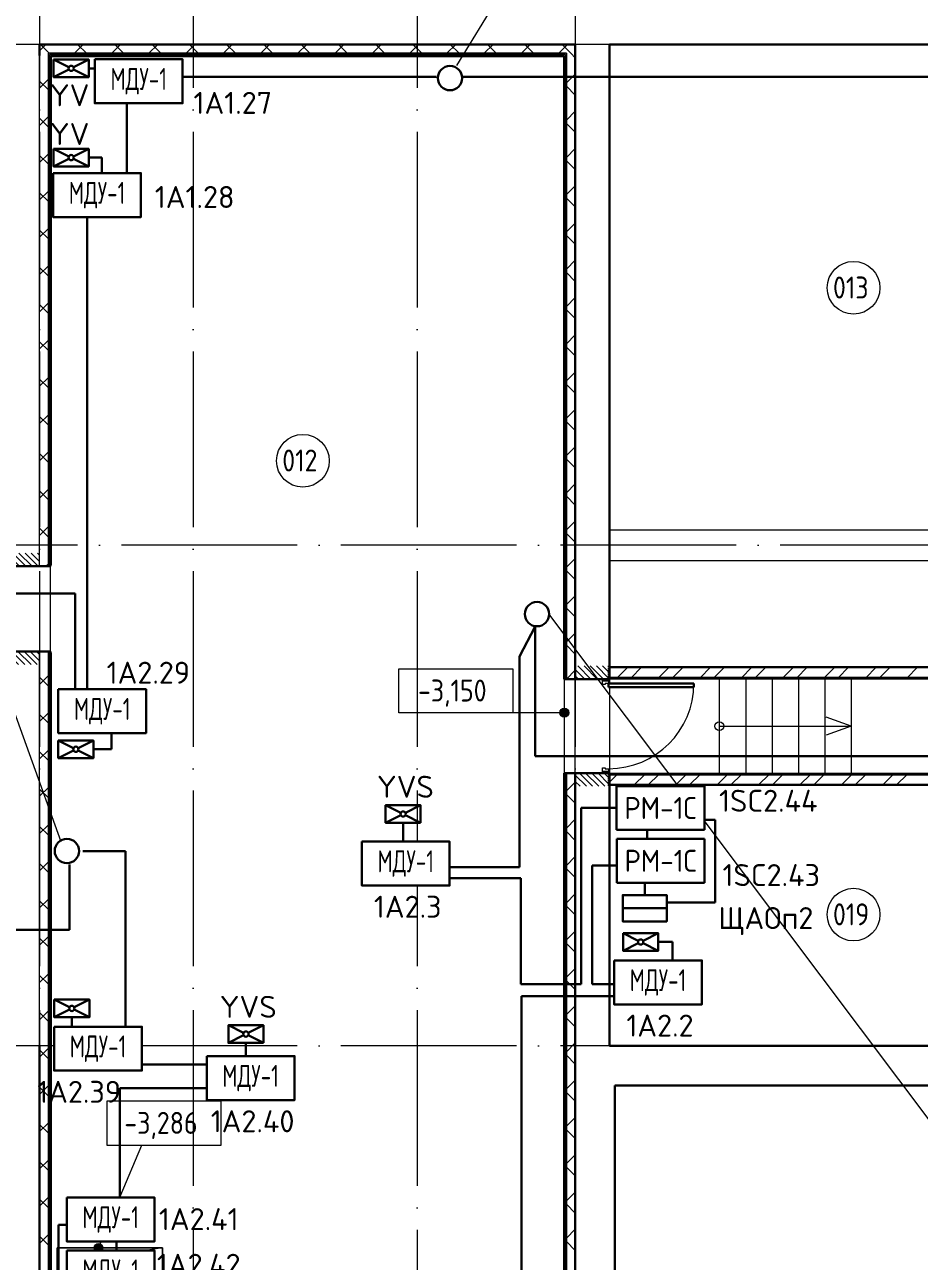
# Model space of a CAD drawing. Header units: millimetres. Extents: x -1073752 to 1436911, y -1379358 to 94781.
# Drawn here: x -1029253 to -1019067, y -780263 to -766186 of the extents above; entities that cross this region are included whole.
import ezdxf
from ezdxf.enums import TextEntityAlignment as Align

# ---------------------------------------------------------------- set-up
doc = ezdxf.new("R2010")
doc.units = ezdxf.units.MM
doc.set_wipeout_variables(frame=1)
for name, pattern in [('ADSK_Линия сетки', [25, 20, -2.5, 0, -2.5]), ('ADSK_Сверху', [450, 300, -150]), ('ADSK_Штриховая_ш2 п1_5', [4.5, 3, -1.5])]:
    doc.linetypes.add(name, pattern=pattern)
for name, color, linetype, lineweight in [('RC-Дымоудаление', 1, 'Continuous', 30), ('RC-Линии_связи-Адресные', 5, 'Continuous', 50), ('RC-Прочее_оборудование', 1, 'Continuous', 30), ('Аннотация', 7, 'Continuous', 18), ('АПС', 5, 'Continuous', 30), ('Двери', 252, 'Continuous', 9), ('Лестницы', 7, 'Continuous', 9), ('лс', 5, 'Continuous', 30), ('Марки помещений', 7, 'Continuous', 20), ('Ограждение', 252, 'Continuous', 9), ('Оси', 252, 'Continuous', 9), ('Отметки', 7, 'Continuous', 9), ('Перекрытие', 252, 'Continuous', 18), ('Стены наружные', 7, 'Continuous', 18), ('Стены штриховка', 7, 'Continuous', 9), ('Узлы', 7, 'Continuous', 18)]:
    doc.layers.add(name, color=color, linetype=linetype, lineweight=lineweight)
doc.layers.add('RC-Позиционные_обозначения', color=7, linetype='Continuous')
doc.layers.add('RC-Таблицы', color=7, linetype='Continuous')
doc.layers.add('Линии', color=7, linetype='Continuous', lineweight=9, true_color=0x00a600)
doc.styles.add('GOST Common_2', font='', dxfattribs={"width": 0.9, "height": 250})
doc.styles.add('ICOCPEUR', font='isocpeur.ttf', dxfattribs={"height": 250})
doc.styles.add('ISOCPEUR', font='isocpeur.ttf', dxfattribs={"height": 250})
doc.styles.add('RubezhCAD', font='isocpeur.ttf')
doc.styles.get("Standard").update_dxf_attribs({"font": 'arial.ttf'})
doc.styles.get('GOST Common_2').set_extended_font_data('GOST type B')
pattern_1 = [(0, (-223692.16, 27587), (0, 600), []), (90, (-223692.16, 27587), (-600, 4e-14), [])]
pattern_2 = [(0, (-204731, -798.36), (0, 600), []), (90, (-204731, -798.36), (-600, 4e-14), [])]

# ---------------------------------------------------------------- blocks, each defined once
blk = doc.blocks.new('подвал')
at = {"layer": 'Двери', "lineweight": 18, "true_color": 0x636466}
h = blk.add_hatch(dxfattribs=at)
h.set_pattern_fill('FP_1', color=251, angle=90, style=0, pattern_type=2)
h.set_pattern_definition([(135, (-207511.95, 19536.906), (-35.3553, -35.3553), [])])
h.paths.add_polyline_path([(-207317, 18902), (-207317, 19052), (-207707, 19052), (-207707, 18902)])
h.paths.add_polyline_path([(-207707, 20022), (-207317, 20022), (-207317, 20172), (-207707, 20172)])
h = blk.add_hatch(dxfattribs=at)
h.set_pattern_fill('FP_1', color=251, angle=-90, style=0, pattern_type=2)
h.set_pattern_definition([(315, (-201026.95, 18201.907), (35.3553, 35.3553), [])])
h.paths.add_polyline_path([(-201217, 17517), (-200837, 17517), (-200837, 17667), (-201217, 17667)])
h.paths.add_polyline_path([(-201217, 18737), (-200837, 18737), (-200837, 18887), (-201217, 18887)])
at = {"layer": 'Ограждение', "true_color": 0x636466}
h = blk.add_hatch(dxfattribs=at)
h.set_pattern_fill('FP_27', color=251, style=0, pattern_type=2)
h.set_pattern_definition(pattern_1)
h.paths.add_polyline_path([(-207182, 25827), (-201352, 25827), (-201342, 25837), (-207192, 25837)])
h = blk.add_hatch(dxfattribs=at)
h.set_pattern_fill('FP_27', color=251, style=0, pattern_type=2)
h.set_pattern_definition(pattern_1)
h.paths.add_polyline_path([(-207182, 20037), (-207182, 25827), (-207192, 25837), (-207192, 20037)])
h = blk.add_hatch(dxfattribs=at)
h.set_pattern_fill('FP_27', color=251, style=0, pattern_type=2)
h.set_pattern_definition(pattern_1)
h.paths.add_polyline_path([(-201342, 18752), (-201342, 25837), (-201352, 25827), (-201352, 18752)])
h = blk.add_hatch(dxfattribs=at)
h.set_pattern_fill('FP_29', color=251, style=0, pattern_type=2)
h.set_pattern_definition(pattern_2)
h.paths.add_polyline_path([(-207192, 10987), (-207182, 10997), (-207182, 19037), (-207192, 19037), (-207192, 14079)])
h = blk.add_hatch(dxfattribs=at)
h.set_pattern_fill('FP_22', color=251, style=0, pattern_type=2)
h.set_pattern_definition(pattern_2)
h.paths.add_polyline_path([(-201342, 10987), (-201342, 17652), (-201352, 17652), (-201352, 10997)])
at = {"layer": 'Отметки', "true_color": 0x636466}
h = blk.add_hatch(color=251, dxfattribs=at)
edge = h.paths.add_edge_path()
edge.add_arc((-201342, 18355), 50, 0, 360)
h = blk.add_hatch(color=251, dxfattribs=at)
edge = h.paths.add_edge_path()
edge.add_arc((-206645, 12262), 50, 0, 360)
at = {"color": 251, "lineweight": 18, "true_color": 0x636466}
for p, q in [((-207117, 11062), (-207117, 12262)), ((-207117, 12262), (-205917, 12262)), ((-205917, 12262), (-206924, 12102)), ((-205917, 12262), (-205917, 11062))]:
    blk.add_line(p, q, dxfattribs=at)
at = {"layer": 'Аннотация', "color": 251, "lineweight": 20, "true_color": 0x636466}
for p, q in [((-203228, 18355), (-203228, 18855)), ((-203228, 18855), (-201928, 18855)), ((-201928, 18855), (-201928, 18355)), ((-201928, 18355), (-203228, 18355)), ((-198077, 18202), (-198359, 18305)), ((-198077, 18202), (-198359, 18099))]:
    blk.add_line(p, q, dxfattribs=at)
at = {"layer": 'Аннотация', "color": 251, "lineweight": 20, "true_color": 0x636466, "extrusion": (0, 0, -1)}
for p, q in [((-205251, 13933), (-206551, 13933)), ((-206551, 13933), (-206551, 13433)), ((-205251, 13433), (-205251, 13933)), ((-206551, 13433), (-205251, 13433))]:
    blk.add_line(p, q, dxfattribs=at)
at = {"layer": 'Аннотация', "color": 251, "lineweight": 20, "true_color": 0x636466}
blk.add_circle((-199577, 18202), 50, dxfattribs=at)
at = {"layer": 'Двери', "color": 251, "linetype": 'ADSK_Штриховая_ш2 п1_5', "true_color": 0x636466}
for p, q in [((-207317, 20022), (-207317, 20172)), ((-207707, 20022), (-207317, 20022)), ((-207317, 19052), (-207707, 19052)), ((-207317, 18902), (-207317, 19052)), ((-201217, 18887), (-201217, 18737)), ((-200837, 18737), (-200837, 18887)), ((-201217, 18737), (-200837, 18737)), ((-200837, 17667), (-201217, 17667)), ((-201217, 17667), (-201217, 17517)), ((-200837, 17517), (-200837, 17667))]:
    blk.add_line(p, q, dxfattribs=at)
at = {"layer": 'Двери', "color": 251, "true_color": 0x636466}
for p, q in [((-200907, 18737), (-200837, 18737)), ((-200907, 18717), (-200907, 18737)), ((-200837, 18737), (-200837, 18717)), ((-200907, 18677), (-200907, 18717)), ((-200907, 18717), (-200837, 18717)), ((-200837, 18717), (-200907, 18717)), ((-200877, 18677), (-200907, 18677)), ((-200877, 18687), (-200877, 18677)), ((-200837, 18687), (-200877, 18687)), ((-200837, 18717), (-200837, 18687)), ((-200907, 17727), (-200877, 17727)), ((-200907, 17687), (-200907, 17727)), ((-200837, 17687), (-200907, 17687)), ((-200907, 17667), (-200907, 17687)), ((-200907, 17687), (-200837, 17687)), ((-200837, 17667), (-200907, 17667)), ((-200877, 17727), (-200877, 17717)), ((-200877, 17717), (-200837, 17717)), ((-200837, 17717), (-200837, 17687)), ((-200837, 17687), (-200837, 17667))]:
    blk.add_line(p, q, dxfattribs=at)
at = {"layer": 'Двери', "color": 251, "lineweight": 30, "true_color": 0x636466}
for p, q in [((-200837, 18687), (-199867, 18687)), ((-200837, 18647), (-200837, 18687)), ((-199867, 18647), (-200837, 18647)), ((-199867, 18687), (-199867, 18647))]:
    blk.add_line(p, q, dxfattribs=at)
at = {"layer": 'Двери', "color": 251, "true_color": 0x636466}
blk.add_arc((-200837, 18687), 970, 270, 0, dxfattribs=at)
at = {"layer": 'Лестницы', "color": 251, "true_color": 0x636466}
for p, q in [((-199577, 18737), (-199577, 17667)), ((-199577, 18737), (-199577, 17667)), ((-199277, 18737), (-199277, 17667)), ((-199277, 18737), (-199277, 17667)), ((-198977, 18737), (-198977, 17667)), ((-198977, 18737), (-198977, 17667)), ((-198677, 18737), (-198677, 17667)), ((-198677, 18737), (-198677, 17667)), ((-198377, 18737), (-198377, 17667)), ((-198377, 18737), (-198377, 17667)), ((-198077, 18737), (-198077, 17667))]:
    blk.add_line(p, q, dxfattribs=at)
at = {"layer": 'Линии', "color": 251, "linetype": 'ADSK_Сверху', "ltscale": 100, "true_color": 0x636466}
for p, q in [((-200827, 20437), (-180362, 20437)), ((-200827, 20087), (-180362, 20087))]:
    blk.add_line(p, q, dxfattribs=at)
at = {"layer": 'Марки помещений', "color": 251, "true_color": 0x636466}
for centre in [(-198048, 23192), (-204319, 21223), (-198048, 16056)]:
    blk.add_circle(centre, 300, dxfattribs=at)
at = {"layer": 'Ограждение', "color": 251, "true_color": 0x636466}
for p, q in [((-207182, 25827), (-207192, 25837)), ((-207192, 25837), (-207182, 25827)), ((-207182, 25827), (-201352, 25827)), ((-207182, 20037), (-207182, 25827)), ((-201342, 25837), (-201352, 25827)), ((-201352, 25827), (-201342, 25837)), ((-201352, 25827), (-201352, 18752)), ((-207182, 20037), (-207192, 20037)), ((-207192, 19037), (-207182, 19037)), ((-207182, 10997), (-207182, 19037)), ((-201342, 18752), (-201352, 18752)), ((-201352, 17652), (-201342, 17652)), ((-201352, 17652), (-201352, 10997))]:
    blk.add_line(p, q, dxfattribs=at)
at = {"layer": 'Оси', "color": 251, "linetype": 'ADSK_Линия сетки', "ltscale": 100, "true_color": 0x636466}
for p, q in [((-207317, 29968), (-207317, -28468)), ((-205567, 29968), (-205567, -28468)), ((-203017, 29968), (-203017, -28468)), ((-201217, 29968), (-201217, -28468)), ((-174384, 25962), (-244528, 25962)), ((-174384, 20262), (-244528, 20262)), ((-174384, 14562), (-244528, 14562))]:
    blk.add_line(p, q, dxfattribs=at)
at = {"layer": 'Отметки', "color": 251, "lineweight": 20, "true_color": 0x636466}
for p, q in [((-202050, 18355), (-202578, 18355)), ((-201342, 18355), (-202050, 18355)), ((-206645, 12262), (-206152, 13433)), ((-206152, 13433), (-205901, 13433))]:
    blk.add_line(p, q, dxfattribs=at)
at = {"layer": 'Отметки', "color": 251, "true_color": 0x636466}
for centre in [(-201342, 18355), (-206645, 12262)]:
    blk.add_circle(centre, 50, dxfattribs=at)
at = {"layer": 'Перекрытие', "color": 251, "true_color": 0x636466}
for p, q in [((-207192, 19052), (-207192, 20022)), ((-201342, 18737), (-201342, 17667)), ((-198077, 18737), (-198077, 17667)), ((-207117, 11062), (-207117, 12262)), ((-205917, 12262), (-207117, 12262)), ((-205917, 11062), (-205917, 12262))]:
    blk.add_line(p, q, dxfattribs=at)
at = {"layer": 'Стены наружные', "color": 251, "lineweight": 30, "true_color": 0x636466}
for p, q in [((-207317, 25962), (-201217, 25962)), ((-201217, 25962), (-207317, 25962)), ((-207317, 25962), (-207317, 25837)), ((-201217, 18737), (-201217, 25962)), ((-200827, 25962), (-185477, 25962)), ((-200827, 18737), (-200827, 25962)), ((-207192, 25837), (-201342, 25837)), ((-207192, 20022), (-207192, 25837)), ((-201342, 25837), (-201342, 18737)), ((-207722, 20022), (-207192, 20022)), ((-207192, 19052), (-207722, 19052)), ((-207192, 10987), (-207192, 19052)), ((-191337, 18872), (-200827, 18872)), ((-201342, 18737), (-200837, 18737)), ((-200837, 18737), (-200827, 18737)), ((-200827, 18752), (-191337, 18752)), ((-200837, 17667), (-201342, 17667)), ((-201342, 17667), (-201342, 10987)), ((-201217, 17667), (-201217, 10862)), ((-200827, 17667), (-200837, 17667)), ((-200827, 14562), (-200827, 17667)), ((-190267, 17652), (-200827, 17652)), ((-200827, 17532), (-190267, 17532)), ((-207317, 10862), (-207317, 14562)), ((-184837, 14562), (-200827, 14562)), ((-200767, 10412), (-200767, 14112)), ((-184837, 14112), (-200767, 14112))]:
    blk.add_line(p, q, dxfattribs=at)
at = {"layer": 'Стены наружные', "color": 251, "linetype": 'Continuous', "lineweight": 9, "true_color": 0x636466}
for p, q in [((-207317, 25890), (-207245, 25962)), ((-207317, 25890), (-207245, 25962)), ((-207208, 25862), (-207308, 25962)), ((-207208, 25862), (-207308, 25962)), ((-206921, 25862), (-206821, 25962)), ((-206921, 25862), (-206821, 25962)), ((-206784, 25862), (-206884, 25962)), ((-206784, 25862), (-206884, 25962)), ((-206496, 25862), (-206396, 25962)), ((-206496, 25862), (-206396, 25962)), ((-206360, 25862), (-206460, 25962)), ((-206360, 25862), (-206460, 25962)), ((-206072, 25862), (-205972, 25962)), ((-206072, 25862), (-205972, 25962)), ((-205935, 25862), (-206035, 25962)), ((-205935, 25862), (-206035, 25962)), ((-205648, 25862), (-205548, 25962)), ((-205648, 25862), (-205548, 25962)), ((-205511, 25862), (-205611, 25962)), ((-205511, 25862), (-205611, 25962)), ((-205224, 25862), (-205124, 25962)), ((-205224, 25862), (-205124, 25962)), ((-205087, 25862), (-205187, 25962)), ((-205087, 25862), (-205187, 25962)), ((-204799, 25862), (-204699, 25962)), ((-204799, 25862), (-204699, 25962)), ((-204663, 25862), (-204763, 25962)), ((-204663, 25862), (-204763, 25962)), ((-204375, 25862), (-204275, 25962)), ((-204375, 25862), (-204275, 25962)), ((-204238, 25862), (-204338, 25962)), ((-204238, 25862), (-204338, 25962)), ((-203951, 25862), (-203851, 25962)), ((-203951, 25862), (-203851, 25962)), ((-203814, 25862), (-203914, 25962)), ((-203814, 25862), (-203914, 25962)), ((-203527, 25862), (-203427, 25962)), ((-203527, 25862), (-203427, 25962)), ((-203390, 25862), (-203490, 25962)), ((-203390, 25862), (-203490, 25962)), ((-203102, 25862), (-203002, 25962)), ((-203102, 25862), (-203002, 25962)), ((-202966, 25862), (-203066, 25962)), ((-202966, 25862), (-203066, 25962)), ((-202678, 25862), (-202578, 25962)), ((-202678, 25862), (-202578, 25962)), ((-202541, 25862), (-202641, 25962)), ((-202541, 25862), (-202641, 25962)), ((-202254, 25862), (-202154, 25962)), ((-202254, 25862), (-202154, 25962)), ((-202117, 25862), (-202217, 25962)), ((-202117, 25862), (-202217, 25962)), ((-201829, 25862), (-201729, 25962)), ((-201829, 25862), (-201729, 25962)), ((-201693, 25862), (-201793, 25962)), ((-201693, 25862), (-201793, 25962)), ((-201405, 25862), (-201305, 25962)), ((-201405, 25862), (-201305, 25962)), ((-201268, 25862), (-201368, 25962)), ((-201268, 25862), (-201368, 25962)), ((-207194, 25814), (-207192, 25814)), ((-207155, 25839), (-207155, 25837)), ((-207050, 25839), (-207050, 25837)), ((-206945, 25839), (-206945, 25837)), ((-206840, 25839), (-206840, 25837)), ((-206735, 25839), (-206735, 25837)), ((-206630, 25839), (-206630, 25837)), ((-206525, 25839), (-206525, 25837)), ((-206420, 25839), (-206420, 25837)), ((-206315, 25839), (-206315, 25837)), ((-206210, 25839), (-206210, 25837)), ((-206105, 25839), (-206105, 25837)), ((-206000, 25839), (-206000, 25837)), ((-205895, 25839), (-205895, 25837)), ((-205790, 25839), (-205790, 25837)), ((-205685, 25839), (-205685, 25837)), ((-205580, 25839), (-205580, 25837)), ((-205475, 25839), (-205475, 25837)), ((-205370, 25839), (-205370, 25837)), ((-205265, 25839), (-205265, 25837)), ((-205160, 25839), (-205160, 25837)), ((-205055, 25839), (-205055, 25837)), ((-204950, 25839), (-204950, 25837)), ((-204845, 25839), (-204845, 25837)), ((-204740, 25839), (-204740, 25837)), ((-204635, 25839), (-204635, 25837)), ((-204530, 25839), (-204530, 25837)), ((-204425, 25839), (-204425, 25837)), ((-204320, 25839), (-204320, 25837)), ((-204215, 25839), (-204215, 25837)), ((-204110, 25839), (-204110, 25837)), ((-204005, 25839), (-204005, 25837)), ((-203900, 25839), (-203900, 25837)), ((-203795, 25839), (-203795, 25837)), ((-203690, 25839), (-203690, 25837)), ((-203585, 25839), (-203585, 25837)), ((-203480, 25839), (-203480, 25837)), ((-203375, 25839), (-203375, 25837)), ((-203270, 25839), (-203270, 25837)), ((-203165, 25839), (-203165, 25837)), ((-203060, 25839), (-203060, 25837)), ((-202955, 25839), (-202955, 25837)), ((-202850, 25839), (-202850, 25837)), ((-202745, 25839), (-202745, 25837)), ((-202640, 25839), (-202640, 25837)), ((-202535, 25839), (-202535, 25837)), ((-202430, 25839), (-202430, 25837)), ((-202325, 25839), (-202325, 25837)), ((-202220, 25839), (-202220, 25837)), ((-202115, 25839), (-202115, 25837)), ((-202010, 25839), (-202010, 25837)), ((-201905, 25839), (-201905, 25837)), ((-201800, 25839), (-201800, 25837)), ((-201695, 25839), (-201695, 25837)), ((-201590, 25839), (-201590, 25837)), ((-201485, 25839), (-201485, 25837)), ((-201380, 25839), (-201380, 25837)), ((-201217, 25810), (-201268, 25862)), ((-201217, 25810), (-201268, 25862)), ((-207194, 25709), (-207192, 25709)), ((-201340, 25752), (-201342, 25752)), ((-201340, 25647), (-201342, 25647)), ((-201317, 25526), (-201217, 25626)), ((-201317, 25526), (-201217, 25626)), ((-207317, 25466), (-207217, 25566)), ((-207317, 25466), (-207217, 25566)), ((-207217, 25446), (-207317, 25546)), ((-207217, 25446), (-207317, 25546)), ((-207194, 25604), (-207192, 25604)), ((-207194, 25499), (-207192, 25499)), ((-201340, 25542), (-201342, 25542)), ((-201217, 25386), (-201317, 25486)), ((-201217, 25386), (-201317, 25486)), ((-207194, 25394), (-207192, 25394)), ((-201340, 25437), (-201342, 25437)), ((-207194, 25289), (-207192, 25289)), ((-201340, 25332), (-201342, 25332)), ((-201340, 25227), (-201342, 25227)), ((-201317, 25102), (-201217, 25202)), ((-201317, 25102), (-201217, 25202)), ((-207317, 25041), (-207217, 25141)), ((-207317, 25041), (-207217, 25141)), ((-207217, 25022), (-207317, 25122)), ((-207217, 25022), (-207317, 25122)), ((-207194, 25184), (-207192, 25184)), ((-207194, 25079), (-207192, 25079)), ((-201340, 25122), (-201342, 25122)), ((-201217, 24962), (-201317, 25062)), ((-201217, 24962), (-201317, 25062)), ((-207194, 24974), (-207192, 24974)), ((-201340, 25017), (-201342, 25017)), ((-207194, 24869), (-207192, 24869)), ((-201340, 24912), (-201342, 24912)), ((-201340, 24807), (-201342, 24807)), ((-201317, 24677), (-201217, 24777)), ((-201317, 24677), (-201217, 24777)), ((-207317, 24617), (-207217, 24717)), ((-207317, 24617), (-207217, 24717)), ((-207217, 24598), (-207317, 24698)), ((-207217, 24598), (-207317, 24698)), ((-207194, 24764), (-207192, 24764)), ((-207194, 24659), (-207192, 24659)), ((-201340, 24702), (-201342, 24702)), ((-201217, 24538), (-201317, 24638)), ((-201217, 24538), (-201317, 24638)), ((-207194, 24554), (-207192, 24554)), ((-201340, 24597), (-201342, 24597)), ((-207194, 24449), (-207192, 24449)), ((-201340, 24492), (-201342, 24492)), ((-201340, 24387), (-201342, 24387)), ((-207317, 24193), (-207217, 24293)), ((-207317, 24193), (-207217, 24293)), ((-207217, 24174), (-207317, 24274)), ((-207217, 24174), (-207317, 24274)), ((-207194, 24344), (-207192, 24344)), ((-207194, 24239), (-207192, 24239)), ((-201340, 24282), (-201342, 24282)), ((-201317, 24253), (-201217, 24353)), ((-201317, 24253), (-201217, 24353)), ((-201217, 24113), (-201317, 24213)), ((-201217, 24113), (-201317, 24213)), ((-207194, 24134), (-207192, 24134)), ((-201340, 24177), (-201342, 24177)), ((-207194, 24029), (-207192, 24029)), ((-201340, 24072), (-201342, 24072)), ((-201340, 23967), (-201342, 23967)), ((-207317, 23769), (-207217, 23869)), ((-207317, 23769), (-207217, 23869)), ((-207217, 23749), (-207317, 23849)), ((-207217, 23749), (-207317, 23849)), ((-207194, 23924), (-207192, 23924)), ((-207194, 23819), (-207192, 23819)), ((-201340, 23862), (-201342, 23862)), ((-201317, 23829), (-201217, 23929)), ((-201317, 23829), (-201217, 23929)), ((-207194, 23714), (-207192, 23714)), ((-201340, 23757), (-201342, 23757)), ((-201340, 23652), (-201342, 23652)), ((-201217, 23689), (-201317, 23789)), ((-201217, 23689), (-201317, 23789)), ((-207194, 23609), (-207192, 23609)), ((-201340, 23547), (-201342, 23547)), ((-207317, 23344), (-207217, 23444)), ((-207317, 23344), (-207217, 23444)), ((-207217, 23325), (-207317, 23425)), ((-207217, 23325), (-207317, 23425)), ((-207194, 23504), (-207192, 23504)), ((-207194, 23399), (-207192, 23399)), ((-201340, 23442), (-201342, 23442)), ((-201317, 23405), (-201217, 23505)), ((-201317, 23405), (-201217, 23505)), ((-207194, 23294), (-207192, 23294)), ((-201340, 23337), (-201342, 23337)), ((-201340, 23232), (-201342, 23232)), ((-201217, 23265), (-201317, 23365)), ((-201217, 23265), (-201317, 23365)), ((-207194, 23189), (-207192, 23189)), ((-201340, 23127), (-201342, 23127)), ((-207317, 22920), (-207217, 23020)), ((-207317, 22920), (-207217, 23020)), ((-207217, 22901), (-207317, 23001)), ((-207217, 22901), (-207317, 23001)), ((-207194, 23084), (-207192, 23084)), ((-207194, 22979), (-207192, 22979)), ((-201340, 23022), (-201342, 23022)), ((-201317, 22980), (-201217, 23080)), ((-201317, 22980), (-201217, 23080)), ((-207194, 22874), (-207192, 22874)), ((-201340, 22917), (-201342, 22917)), ((-201340, 22812), (-201342, 22812)), ((-201217, 22841), (-201317, 22941)), ((-201217, 22841), (-201317, 22941)), ((-207194, 22769), (-207192, 22769)), ((-201340, 22707), (-201342, 22707)), ((-207317, 22496), (-207217, 22596)), ((-207317, 22496), (-207217, 22596)), ((-207217, 22477), (-207317, 22577)), ((-207217, 22477), (-207317, 22577)), ((-207194, 22664), (-207192, 22664)), ((-207194, 22559), (-207192, 22559)), ((-201340, 22602), (-201342, 22602)), ((-201317, 22556), (-201217, 22656)), ((-201317, 22556), (-201217, 22656)), ((-207194, 22454), (-207192, 22454)), ((-201340, 22497), (-201342, 22497)), ((-201340, 22392), (-201342, 22392)), ((-201217, 22416), (-201317, 22516)), ((-201217, 22416), (-201317, 22516)), ((-207194, 22349), (-207192, 22349)), ((-207194, 22244), (-207192, 22244)), ((-201340, 22287), (-201342, 22287)), ((-207317, 22072), (-207217, 22172)), ((-207317, 22072), (-207217, 22172)), ((-207217, 22052), (-207317, 22152)), ((-207217, 22052), (-207317, 22152)), ((-207194, 22139), (-207192, 22139)), ((-201340, 22182), (-201342, 22182)), ((-201317, 22132), (-201217, 22232)), ((-201317, 22132), (-201217, 22232)), ((-207194, 22034), (-207192, 22034)), ((-201340, 22077), (-201342, 22077)), ((-201340, 21972), (-201342, 21972)), ((-201217, 21992), (-201317, 22092)), ((-201217, 21992), (-201317, 22092)), ((-207194, 21929), (-207192, 21929)), ((-207194, 21824), (-207192, 21824)), ((-201340, 21867), (-201342, 21867)), ((-207317, 21647), (-207217, 21747)), ((-207317, 21647), (-207217, 21747)), ((-207217, 21628), (-207317, 21728)), ((-207217, 21628), (-207317, 21728)), ((-207194, 21719), (-207192, 21719)), ((-201340, 21762), (-201342, 21762)), ((-201317, 21708), (-201217, 21808)), ((-201317, 21708), (-201217, 21808)), ((-207194, 21614), (-207192, 21614)), ((-201340, 21657), (-201342, 21657)), ((-201340, 21552), (-201342, 21552)), ((-201217, 21568), (-201317, 21668)), ((-201217, 21568), (-201317, 21668)), ((-207194, 21509), (-207192, 21509)), ((-207194, 21404), (-207192, 21404)), ((-201340, 21447), (-201342, 21447)), ((-207317, 21223), (-207217, 21323)), ((-207317, 21223), (-207217, 21323)), ((-207217, 21204), (-207317, 21304)), ((-207217, 21204), (-207317, 21304)), ((-207194, 21299), (-207192, 21299)), ((-201340, 21342), (-201342, 21342)), ((-201317, 21283), (-201217, 21383)), ((-201317, 21283), (-201217, 21383)), ((-207194, 21194), (-207192, 21194)), ((-201340, 21237), (-201342, 21237)), ((-201340, 21132), (-201342, 21132)), ((-201217, 21143), (-201317, 21243)), ((-201217, 21143), (-201317, 21243)), ((-207194, 21089), (-207192, 21089)), ((-207194, 20984), (-207192, 20984)), ((-201340, 21027), (-201342, 21027)), ((-207317, 20799), (-207217, 20899)), ((-207317, 20799), (-207217, 20899)), ((-207217, 20779), (-207317, 20879)), ((-207217, 20779), (-207317, 20879)), ((-207194, 20879), (-207192, 20879)), ((-201340, 20922), (-201342, 20922)), ((-201317, 20859), (-201217, 20959)), ((-201317, 20859), (-201217, 20959)), ((-207194, 20774), (-207192, 20774)), ((-201340, 20817), (-201342, 20817)), ((-201340, 20712), (-201342, 20712)), ((-201217, 20719), (-201317, 20819)), ((-201217, 20719), (-201317, 20819)), ((-207194, 20669), (-207192, 20669)), ((-207194, 20564), (-207192, 20564)), ((-201340, 20607), (-201342, 20607)), ((-207317, 20374), (-207217, 20474)), ((-207317, 20374), (-207217, 20474)), ((-207217, 20355), (-207317, 20455)), ((-207217, 20355), (-207317, 20455)), ((-207194, 20459), (-207192, 20459)), ((-201340, 20502), (-201342, 20502)), ((-201317, 20435), (-201217, 20535)), ((-201317, 20435), (-201217, 20535)), ((-207194, 20354), (-207192, 20354)), ((-201340, 20397), (-201342, 20397)), ((-201340, 20292), (-201342, 20292)), ((-201217, 20295), (-201317, 20395)), ((-201217, 20295), (-201317, 20395)), ((-207194, 20249), (-207192, 20249)), ((-207194, 20144), (-207192, 20144)), ((-201340, 20187), (-201342, 20187)), ((-207308, 20022), (-207317, 20031)), ((-207308, 20022), (-207317, 20031)), ((-207245, 20022), (-207217, 20050)), ((-207245, 20022), (-207217, 20050)), ((-207194, 20039), (-207192, 20039)), ((-201340, 20082), (-201342, 20082)), ((-201317, 20010), (-201217, 20110)), ((-201317, 20010), (-201217, 20110)), ((-201340, 19977), (-201342, 19977)), ((-201340, 19872), (-201342, 19872)), ((-201217, 19871), (-201317, 19971)), ((-201217, 19871), (-201317, 19971)), ((-201340, 19767), (-201342, 19767)), ((-201340, 19662), (-201342, 19662)), ((-201317, 19586), (-201217, 19686)), ((-201317, 19586), (-201217, 19686)), ((-201340, 19557), (-201342, 19557)), ((-201340, 19452), (-201342, 19452)), ((-201217, 19446), (-201317, 19546)), ((-201217, 19446), (-201317, 19546)), ((-201340, 19347), (-201342, 19347)), ((-201340, 19242), (-201342, 19242)), ((-201317, 19162), (-201217, 19262)), ((-201317, 19162), (-201217, 19262)), ((-201340, 19137), (-201342, 19137)), ((-201340, 19032), (-201342, 19032)), ((-201217, 19022), (-201317, 19122)), ((-201217, 19022), (-201317, 19122)), ((-207194, 18989), (-207192, 18989)), ((-207194, 18884), (-207192, 18884)), ((-201340, 18927), (-201342, 18927)), ((-200739, 18752), (-200619, 18872)), ((-200582, 18752), (-200462, 18872)), ((-200268, 18752), (-200148, 18872)), ((-200110, 18752), (-199990, 18872)), ((-199796, 18752), (-199676, 18872)), ((-199639, 18752), (-199519, 18872)), ((-199325, 18752), (-199205, 18872)), ((-199167, 18752), (-199047, 18872)), ((-198853, 18752), (-198733, 18872)), ((-198696, 18752), (-198576, 18872)), ((-198382, 18752), (-198262, 18872)), ((-198225, 18752), (-198105, 18872)), ((-197910, 18752), (-197790, 18872)), ((-197753, 18752), (-197633, 18872)), ((-197439, 18752), (-197319, 18872)), ((-207317, 18677), (-207217, 18777)), ((-207317, 18677), (-207217, 18777)), ((-207217, 18658), (-207317, 18758)), ((-207217, 18658), (-207317, 18758)), ((-207194, 18779), (-207192, 18779)), ((-201340, 18822), (-201342, 18822)), ((-201317, 18738), (-201217, 18838)), ((-201317, 18738), (-201217, 18838)), ((-207194, 18674), (-207192, 18674)), ((-207194, 18569), (-207192, 18569)), ((-207194, 18464), (-207192, 18464)), ((-207317, 18253), (-207217, 18353)), ((-207317, 18253), (-207217, 18353)), ((-207217, 18234), (-207317, 18334)), ((-207217, 18234), (-207317, 18334)), ((-207194, 18359), (-207192, 18359)), ((-207194, 18254), (-207192, 18254)), ((-207194, 18149), (-207192, 18149)), ((-207194, 18044), (-207192, 18044)), ((-207317, 17829), (-207217, 17929)), ((-207317, 17829), (-207217, 17929)), ((-207217, 17810), (-207317, 17910)), ((-207217, 17810), (-207317, 17910)), ((-207194, 17939), (-207192, 17939)), ((-207194, 17834), (-207192, 17834)), ((-207194, 17729), (-207192, 17729)), ((-207194, 17624), (-207192, 17624)), ((-200827, 17564), (-200739, 17652)), ((-200545, 17532), (-200425, 17652)), ((-200387, 17532), (-200267, 17652)), ((-200073, 17532), (-199953, 17652)), ((-199916, 17532), (-199796, 17652)), ((-199602, 17532), (-199482, 17652)), ((-199445, 17532), (-199325, 17652)), ((-199130, 17532), (-199010, 17652)), ((-198973, 17532), (-198853, 17652)), ((-198659, 17532), (-198539, 17652)), ((-198502, 17532), (-198382, 17652)), ((-198187, 17532), (-198067, 17652)), ((-198030, 17532), (-197910, 17652)), ((-197716, 17532), (-197596, 17652)), ((-197559, 17532), (-197439, 17652)), ((-207317, 17405), (-207217, 17505)), ((-207317, 17405), (-207217, 17505)), ((-207217, 17385), (-207317, 17485)), ((-207217, 17385), (-207317, 17485)), ((-207194, 17519), (-207192, 17519)), ((-201340, 17562), (-201342, 17562)), ((-201340, 17457), (-201342, 17457)), ((-201317, 17465), (-201217, 17565)), ((-201317, 17465), (-201217, 17565)), ((-207194, 17414), (-207192, 17414)), ((-201340, 17352), (-201342, 17352)), ((-201217, 17325), (-201317, 17425)), ((-201217, 17325), (-201317, 17425)), ((-207194, 17309), (-207192, 17309)), ((-207194, 17204), (-207192, 17204)), ((-201340, 17247), (-201342, 17247)), ((-207317, 16980), (-207217, 17080)), ((-207317, 16980), (-207217, 17080)), ((-207217, 16961), (-207317, 17061)), ((-207217, 16961), (-207317, 17061)), ((-207194, 17099), (-207192, 17099)), ((-201340, 17142), (-201342, 17142)), ((-201340, 17037), (-201342, 17037)), ((-201317, 17041), (-201217, 17141)), ((-201317, 17041), (-201217, 17141)), ((-207194, 16994), (-207192, 16994)), ((-201340, 16932), (-201342, 16932)), ((-201217, 16901), (-201317, 17001)), ((-201217, 16901), (-201317, 17001)), ((-207194, 16889), (-207192, 16889)), ((-207194, 16784), (-207192, 16784)), ((-201340, 16827), (-201342, 16827)), ((-207317, 16556), (-207217, 16656)), ((-207317, 16556), (-207217, 16656)), ((-207217, 16537), (-207317, 16637)), ((-207217, 16537), (-207317, 16637)), ((-207194, 16679), (-207192, 16679)), ((-201340, 16722), (-201342, 16722)), ((-201340, 16617), (-201342, 16617)), ((-201317, 16616), (-201217, 16716)), ((-201317, 16616), (-201217, 16716)), ((-207194, 16574), (-207192, 16574)), ((-201340, 16512), (-201342, 16512)), ((-201217, 16477), (-201317, 16577)), ((-201217, 16477), (-201317, 16577)), ((-207194, 16469), (-207192, 16469)), ((-207194, 16364), (-207192, 16364)), ((-201340, 16407), (-201342, 16407)), ((-207317, 16132), (-207217, 16232)), ((-207317, 16132), (-207217, 16232)), ((-207217, 16113), (-207317, 16213)), ((-207217, 16113), (-207317, 16213)), ((-207194, 16259), (-207192, 16259)), ((-201340, 16302), (-201342, 16302)), ((-201340, 16197), (-201342, 16197)), ((-201317, 16192), (-201217, 16292)), ((-201317, 16192), (-201217, 16292)), ((-207194, 16154), (-207192, 16154)), ((-207194, 16049), (-207192, 16049)), ((-201340, 16092), (-201342, 16092)), ((-201217, 16052), (-201317, 16152)), ((-201217, 16052), (-201317, 16152)), ((-207194, 15944), (-207192, 15944)), ((-201340, 15987), (-201342, 15987)), ((-207317, 15708), (-207217, 15808)), ((-207317, 15708), (-207217, 15808)), ((-207217, 15688), (-207317, 15788)), ((-207217, 15688), (-207317, 15788)), ((-207194, 15839), (-207192, 15839)), ((-201340, 15882), (-201342, 15882)), ((-201340, 15777), (-201342, 15777)), ((-201317, 15768), (-201217, 15868)), ((-201317, 15768), (-201217, 15868)), ((-207194, 15734), (-207192, 15734)), ((-207194, 15629), (-207192, 15629)), ((-201340, 15672), (-201342, 15672)), ((-201217, 15628), (-201317, 15728)), ((-201217, 15628), (-201317, 15728)), ((-207194, 15524), (-207192, 15524)), ((-201340, 15567), (-201342, 15567)), ((-207317, 15283), (-207217, 15383)), ((-207317, 15283), (-207217, 15383)), ((-207217, 15264), (-207317, 15364)), ((-207217, 15264), (-207317, 15364)), ((-207194, 15419), (-207192, 15419)), ((-201340, 15462), (-201342, 15462)), ((-201340, 15357), (-201342, 15357)), ((-201317, 15344), (-201217, 15444)), ((-201317, 15344), (-201217, 15444)), ((-207194, 15314), (-207192, 15314)), ((-207194, 15209), (-207192, 15209)), ((-201340, 15252), (-201342, 15252)), ((-201217, 15204), (-201317, 15304)), ((-201217, 15204), (-201317, 15304)), ((-207194, 15104), (-207192, 15104)), ((-201340, 15147), (-201342, 15147)), ((-207317, 14859), (-207217, 14959)), ((-207317, 14859), (-207217, 14959)), ((-207217, 14840), (-207317, 14940)), ((-207217, 14840), (-207317, 14940)), ((-207194, 14999), (-207192, 14999)), ((-201340, 15042), (-201342, 15042)), ((-201340, 14937), (-201342, 14937)), ((-201317, 14919), (-201217, 15019)), ((-201317, 14919), (-201217, 15019)), ((-207194, 14894), (-207192, 14894)), ((-207194, 14789), (-207192, 14789)), ((-201340, 14832), (-201342, 14832)), ((-201217, 14779), (-201317, 14879)), ((-201217, 14779), (-201317, 14879)), ((-207194, 14684), (-207192, 14684)), ((-201340, 14727), (-201342, 14727)), ((-207317, 14435), (-207217, 14535)), ((-207317, 14435), (-207217, 14535)), ((-207217, 14416), (-207317, 14516)), ((-207217, 14416), (-207317, 14516)), ((-207194, 14579), (-207192, 14579)), ((-201340, 14622), (-201342, 14622)), ((-201340, 14517), (-201342, 14517)), ((-201317, 14495), (-201217, 14595)), ((-201317, 14495), (-201217, 14595)), ((-207194, 14474), (-207192, 14474)), ((-207194, 14369), (-207192, 14369)), ((-201340, 14412), (-201342, 14412)), ((-201217, 14355), (-201317, 14455)), ((-201217, 14355), (-201317, 14455)), ((-207194, 14264), (-207192, 14264)), ((-201340, 14307), (-201342, 14307)), ((-207317, 14010), (-207217, 14110)), ((-207317, 14010), (-207217, 14110)), ((-207217, 13991), (-207317, 14091)), ((-207217, 13991), (-207317, 14091)), ((-207194, 14159), (-207192, 14159)), ((-201340, 14202), (-201342, 14202)), ((-201340, 14097), (-201342, 14097)), ((-201317, 14071), (-201217, 14171)), ((-201317, 14071), (-201217, 14171)), ((-207194, 14054), (-207192, 14054)), ((-207194, 13949), (-207192, 13949)), ((-201340, 13992), (-201342, 13992)), ((-201217, 13931), (-201317, 14031)), ((-201217, 13931), (-201317, 14031)), ((-207194, 13844), (-207192, 13844)), ((-201340, 13887), (-201342, 13887)), ((-207317, 13586), (-207217, 13686)), ((-207317, 13586), (-207217, 13686)), ((-207217, 13567), (-207317, 13667)), ((-207217, 13567), (-207317, 13667)), ((-207194, 13739), (-207192, 13739)), ((-201340, 13782), (-201342, 13782)), ((-201340, 13677), (-201342, 13677)), ((-201317, 13647), (-201217, 13747)), ((-201317, 13647), (-201217, 13747)), ((-207194, 13634), (-207192, 13634)), ((-207194, 13529), (-207192, 13529)), ((-201340, 13572), (-201342, 13572)), ((-201217, 13507), (-201317, 13607)), ((-201217, 13507), (-201317, 13607)), ((-207194, 13424), (-207192, 13424)), ((-201340, 13467), (-201342, 13467)), ((-207317, 13162), (-207217, 13262)), ((-207317, 13162), (-207217, 13262)), ((-207217, 13143), (-207317, 13243)), ((-207217, 13143), (-207317, 13243)), ((-207194, 13319), (-207192, 13319)), ((-201340, 13362), (-201342, 13362)), ((-201340, 13257), (-201342, 13257)), ((-201317, 13222), (-201217, 13322)), ((-201317, 13222), (-201217, 13322)), ((-207194, 13214), (-207192, 13214)), ((-207194, 13109), (-207192, 13109)), ((-201340, 13152), (-201342, 13152)), ((-201217, 13082), (-201317, 13182)), ((-201217, 13082), (-201317, 13182)), ((-207194, 13004), (-207192, 13004)), ((-201340, 13047), (-201342, 13047)), ((-207317, 12738), (-207217, 12838)), ((-207317, 12738), (-207217, 12838)), ((-207217, 12718), (-207317, 12818)), ((-207217, 12718), (-207317, 12818)), ((-207194, 12899), (-207192, 12899)), ((-201340, 12942), (-201342, 12942)), ((-201340, 12837), (-201342, 12837)), ((-201317, 12798), (-201217, 12898)), ((-201317, 12798), (-201217, 12898)), ((-207194, 12794), (-207192, 12794)), ((-207194, 12689), (-207192, 12689)), ((-201340, 12732), (-201342, 12732)), ((-201217, 12658), (-201317, 12758)), ((-201217, 12658), (-201317, 12758)), ((-207194, 12584), (-207192, 12584)), ((-201340, 12627), (-201342, 12627)), ((-207317, 12313), (-207217, 12413)), ((-207317, 12313), (-207217, 12413)), ((-207217, 12294), (-207317, 12394)), ((-207217, 12294), (-207317, 12394)), ((-207194, 12479), (-207192, 12479)), ((-201340, 12522), (-201342, 12522)), ((-201340, 12417), (-201342, 12417)), ((-201317, 12374), (-201217, 12474)), ((-201317, 12374), (-201217, 12474)), ((-207194, 12374), (-207192, 12374)), ((-207194, 12269), (-207192, 12269)), ((-201340, 12312), (-201342, 12312)), ((-201217, 12234), (-201317, 12334)), ((-201217, 12234), (-201317, 12334)), ((-207194, 12164), (-207192, 12164)), ((-201340, 12207), (-201342, 12207))]:
    blk.add_line(p, q, dxfattribs=at)
at = {"layer": 'Стены наружные', "color": 251, "true_color": 0x636466}
for p, q in [((-207317, 20022), (-207317, 25837)), ((-207317, 14562), (-207317, 19052)), ((-201217, 17667), (-201217, 18737)), ((-200827, 18737), (-200827, 18687)), ((-185492, 18737), (-200827, 18737)), ((-200827, 18647), (-200827, 17667)), ((-200827, 17667), (-186662, 17667))]:
    blk.add_line(p, q, dxfattribs=at)
at = {"layer": 'Стены штриховка', "color": 251, "true_color": 0x636466}
for p, q in [((-201317, 25862), (-207217, 25862)), ((-207217, 20022), (-207217, 25862)), ((-201329, 25849), (-207204, 25849)), ((-207204, 20022), (-207204, 25849)), ((-201329, 25849), (-201329, 18737)), ((-201317, 25862), (-201317, 18737)), ((-207217, 10962), (-207217, 19052)), ((-207204, 10974), (-207204, 19052)), ((-201329, 17667), (-201329, 10974)), ((-201317, 17667), (-201317, 10962))]:
    blk.add_line(p, q, dxfattribs=at)
at = {"layer": 'Узлы', "color": 251, "true_color": 0x636466}
blk.add_line((-199577, 18202), (-198077, 18202), dxfattribs=at)
at = {"layer": 'Марки помещений', "color": 251, "true_color": 0x636466, "style": 'GOST Common_2', "width": 0.9}
for s, p in [('013', (-198283, 23070)), ('012', (-204554, 21101)), ('019', (-198283, 15934))]:
    blk.add_text(s, height=250, dxfattribs=at).set_placement(p)
at = {"layer": 'Отметки', "color": 251, "true_color": 0x636466, "style": 'GOST Common_2', "width": 0.9}
for s, p in [('-3,150', (-203008, 18482)), ('-3,286', (-206352, 13560))]:
    blk.add_text(s, height=250, dxfattribs=at).set_placement(p)
blk = doc.blocks.new('A$C73BA6E17')
at = {"color": 5, "lineweight": 30}
for points in [[(0, 200), (400, 200), (400, 0), (0, 0), (0, 200)], [(0, 200), (173, 113)], [(400, 200), (227, 113)], [(173, 87), (0, 0)], [(227, 87), (400, 0)]]:
    blk.add_lwpolyline(points, dxfattribs=at)
blk.add_circle((200, 100), 30, dxfattribs=at)
blk = doc.blocks.new('RC-UGO-MDU-01')
at = {"layer": 'RC-Дымоудаление'}
blk.add_point((0, 0), dxfattribs=at)
blk.add_wipeout([(5, 2.5), (5, -2.5), (-5, -2.5), (-5, 2.5)]).dxf.layer = 'RC-Дымоудаление'
blk.add_wipeout([(-5, -2.5), (-5, 2.5), (5, 2.5), (5, -2.5)]).dxf.layer = 'RC-Дымоудаление'
blk.add_lwpolyline([(-5, 2.5), (5, 2.5), (5, -2.5), (-5, -2.5), (-5, 2.5)], close=True, dxfattribs=at)
at = {"layer": 'RC-Дымоудаление', "ltscale": 100, "style": 'ISOCPEUR', "width": 0.7}
blk.add_text('МДУ-1', height=2.5, dxfattribs=at).set_placement((0, 0), align=Align.MIDDLE)
at = {"layer": 'RC-Дымоудаление'}
blk.add_attdef('PSTN', text='', height=2.5, dxfattribs=at).set_placement((5.82, 2.37), align=Align.BOTTOM_CENTER)
blk = doc.blocks.new('A$C122646C6')
at = {"color": 1, "lineweight": 30}
for points in [[(0, 200), (400, 200), (400, 0), (0, 0), (0, 200)], [(0, 200), (173, 113)], [(400, 200), (227, 113)], [(173, 87), (0, 0)], [(227, 87), (400, 0)]]:
    blk.add_lwpolyline(points, dxfattribs=at)
blk.add_circle((200, 100), 30, dxfattribs=at)
blk = doc.blocks.new('РМ-1С')
at = {"layer": 'RC-Прочее_оборудование'}
blk.add_point((0, 0), dxfattribs=at)
blk.add_attdef('PSTN', text='', height=2.5, dxfattribs=at).set_placement((5.52, 2.59), align=Align.BOTTOM_CENTER)
blk.add_wipeout([(5, 2.5), (5, -2.5), (-5, -2.5), (-5, 2.5)]).dxf.layer = 'RC-Прочее_оборудование'
blk.add_wipeout([(-5, -2.5), (-5, 2.5), (5, 2.5), (5, -2.5)]).dxf.layer = 'RC-Прочее_оборудование'
for p, q in [((-5, 2.5), (5, 2.5)), ((-5, -2.5), (-5, 2.5)), ((5, 2.5), (5, -2.5)), ((5, -2.5), (-5, -2.5))]:
    blk.add_line(p, q, dxfattribs=at)
at = {"layer": 'RC-Прочее_оборудование', "ltscale": 100, "style": 'ISOCPEUR', "width": 0.9}
blk.add_text('РМ-1С', height=2.5, dxfattribs=at).set_placement((0, 0), align=Align.MIDDLE)

msp = doc.modelspace()

# ---------------------------------------------------------------- linework, layer by layer
at = {"layer": 'АПС', "color": 1, "lineweight": 30}
msp.add_lwpolyline([(-1022442.6, -776394.7), (-1021942.6, -776394.7), (-1021942.6, -776094.7), (-1022442.6, -776094.7), (-1022442.6, -776394.7), (-1022442.6, -776244.7), (-1021942.6, -776244.7)], dxfattribs=at)
at = {"layer": 'лс', "color": 0, "lineweight": 20}
for p, q in [((-1034089.2, -760921.9), (-1028843.4, -775484.9)), ((-1020836.5, -760921.9), (-1024336.9, -766650.1))]:
    msp.add_line(p, q, dxfattribs=at)
at = {"layer": 'лс', "color": 11}
for p, q in [((-1028523.8, -766682.3), (-1028454.6, -766682.3)), ((-1028523.6, -767698.8), (-1028375.5, -767698.8)), ((-1028375.5, -767698.8), (-1028375.5, -767875.9)), ((-1028266.5, -774434.5), (-1028266.5, -774250.5)), ((-1028470.5, -774434.5), (-1028266.5, -774434.5)), ((-1022039.4, -776628.2), (-1021878.6, -776628.2)), ((-1021878.6, -776628.2), (-1021878.6, -776838.8)), ((-1028716.9, -777484.3), (-1028716.9, -777593.2)), ((-1028866.5, -780878.1), (-1028866.5, -779850.1)), ((-1028866.5, -779850.1), (-1028773.8, -779850.1)), ((-1028206.7, -780142.6), (-1028206.7, -780037.2))]:
    msp.add_line(p, q, dxfattribs=at)
at = {"layer": 'лс'}
for p, q in [((-1024565.1, -766778.1), (-1027455.1, -766778.1)), ((-1024265.1, -766778.1), (-1007421.3, -766778.1)), ((-1028090.4, -767875.9), (-1028090.4, -767078.7)), ((-1028542.3, -773751), (-1028542.3, -768375.4)), ((-1030231.2, -772661.3), (-1028677.3, -772661.3)), ((-1028677.3, -772661.3), (-1028677.3, -773751)), ((-1023440.2, -773037.2), (-1023619.6, -773380)), ((-1023440.2, -773037.2), (-1023440.2, -774514.5)), ((-1023619.6, -773380), (-1023619.6, -775776.3)), ((-1008249.6, -774514.5), (-1023440.2, -774514.5)), ((-1022513.2, -775102.7), (-1022918.5, -775102.7)), ((-1022918.5, -775102.7), (-1022918.5, -777108.5)), ((-1022166.3, -775352.8), (-1022166.3, -775453.3)), ((-1028592.3, -775595.7), (-1028104.9, -775595.7)), ((-1028104.9, -777593.2), (-1028104.9, -775595.7)), ((-1028742.3, -775745.7), (-1028742.3, -776491.2)), ((-1023619.6, -775776.3), (-1024414.5, -775776.3)), ((-1022790.2, -777108.5), (-1022790.2, -775759.1)), ((-1022790.2, -775759.1), (-1022511.2, -775759.1)), ((-1024414.5, -775901.6), (-1023604.4, -775901.6)), ((-1023604.4, -775901.6), (-1023604.4, -777108.5)), ((-1028742.3, -776491.2), (-1031035.6, -776491.2)), ((-1023604.4, -777108.5), (-1022918.5, -777108.5)), ((-1022790.2, -777108.5), (-1022541.9, -777108.5)), ((-1022541.9, -777244.8), (-1023596.6, -777244.8)), ((-1023596.6, -777244.8), (-1023596.6, -781139.5)), ((-1027180.6, -778024.4), (-1027918.7, -778024.4)), ((-1028170.5, -779537.7), (-1028170.5, -778292.7)), ((-1028170.5, -778292.7), (-1027180.6, -778292.7))]:
    msp.add_line(p, q, dxfattribs=at)
at = {"layer": 'лс', "color": 96, "true_color": 0x008800}
for p, q in [((-1021666.4, -775238.8), (-1021392.7, -775238.8)), ((-1021392.7, -775238.8), (-1021392.7, -776178.4)), ((-1022192.6, -776094.7), (-1022192.6, -775953.5)), ((-1021392.7, -776178.4), (-1021942.6, -776178.4))]:
    msp.add_line(p, q, dxfattribs=at)
at = {"layer": 'лс', "color": 0, "lineweight": 20}
msp.add_lwpolyline([(-1023290.3, -772891.6), (-1015754.7, -782914.8)], dxfattribs=at)
at = {"layer": 'лс', "color": 11}
for points in [[(-1024944.5, -775271.3), (-1024944.5, -775485.6)], [(-1026734.3, -777776.6), (-1026734.3, -777928.3)]]:
    msp.add_lwpolyline(points, dxfattribs=at)
at = {"layer": 'лс'}
for centre in [(-1024410.7, -766793.5), (-1023419.8, -772895.7), (-1028772.7, -775592.7)]:
    msp.add_circle(centre, 138.6, dxfattribs=at)

# ---------------------------------------------------------------- block references
for name, p in [('подвал', (-821766.8, -792372.8)), ('A$C122646C6', (-1028923.6, -767798.8)), ('A$C122646C6', (-1028870.5, -774534.5)), ('A$C122646C6', (-1022439.4, -776728.2)), ('A$C122646C6', (-1028916.9, -777484.3))]:
    msp.add_blockref(name, p)
at = {"rotation": 180}
for p in [(-1024744.5, -775071.3), (-1026534.3, -777576.6)]:
    msp.add_blockref('A$C73BA6E17', p, dxfattribs=at)

# ---------------------------------------------------------------- texts
at = {"layer": 'RC-Линии_связи-Адресные', "color": 0, "linetype": 'Continuous', "lineweight": 40, "ltscale": 15, "insert": (-1020272.9, -776390.4), "char_height": 250, "width": 2971.683, "attachment_point": 6, "style": 'ICOCPEUR'}
msp.add_mtext('ЩАОп2', dxfattribs=at)
at = {"layer": 'RC-Таблицы', "linetype": 'Continuous', "lineweight": 40, "char_height": 250, "width": 2400, "attachment_point": 5, "style": 'RubezhCAD'}
for s, insert in [('YV', (-1028116.9, -766808.5)), ('YV', (-1028741.9, -766989.2)), ('YV', (-1028741.9, -767429.7)), ('YVS', (-1024918.3, -774861)), ('YVS', (-1026708.2, -777366.3))]:
    msp.add_mtext(s, dxfattribs=dict(at, insert=insert))

# ---------------------------------------------------------------- next in the draw order: block references
at = {"lineweight": 9}
ref = msp.add_blockref('РМ-1С', (-1022013.3, -775102.7), dxfattribs=dict(at, xscale=100, yscale=100, zscale=100))
ref.add_attrib('PSTN', '1SC2.44', dxfattribs={"layer": 'RC-Прочее_оборудование', "color": 0, "height": 250, "style": 'ICOCPEUR'}).set_placement((-1020786.1, -775220.3), align=Align.BOTTOM_CENTER)
ref = msp.add_blockref('РМ-1С', (-1022011.3, -775703.4), dxfattribs=dict(at, xscale=100, yscale=100, zscale=100))
ref.add_attrib('PSTN', '1SC2.43', dxfattribs={"layer": 'RC-Прочее_оборудование', "color": 0, "height": 250, "style": 'ICOCPEUR'}).set_placement((-1020752.6, -776066.6), align=Align.BOTTOM_CENTER)
at = {"layer": 'RC-Дымоудаление', "color": 4, "linetype": 'Continuous', "lineweight": 40, "ltscale": 15}
ref = msp.add_blockref('RC-UGO-MDU-01', (-1027954.8, -766829), dxfattribs=dict(at, xscale=100, yscale=100, zscale=100))
ref.add_attrib('PSTN', '1А1.27', dxfattribs={"layer": 'RC-Позиционные_обозначения', "height": 250, "style": 'RubezhCAD'}).set_placement((-1026883.8, -767275.5), align=Align.BOTTOM_CENTER)
ref = msp.add_blockref('RC-UGO-MDU-01', (-1028429.4, -768125.7), dxfattribs=dict(at, xscale=100, yscale=100, zscale=100))
ref.add_attrib('PSTN', '1А1.28', dxfattribs={"layer": 'RC-Позиционные_обозначения', "height": 250, "style": 'RubezhCAD'}).set_placement((-1027317.9, -768346.9), align=Align.BOTTOM_CENTER)
ref = msp.add_blockref('RC-UGO-MDU-01', (-1028370.7, -774000.7), dxfattribs=dict(at, xscale=100, yscale=100, zscale=100))
ref.add_attrib('PSTN', '1А2.29', dxfattribs={"layer": 'RC-Позиционные_обозначения', "height": 250, "style": 'RubezhCAD'}).set_placement((-1027845.6, -773762.4), align=Align.BOTTOM_CENTER)
ref = msp.add_blockref('RC-UGO-MDU-01', (-1024914.3, -775735.4), dxfattribs=dict(at, xscale=100, yscale=100, zscale=100))
ref.add_attrib('PSTN', '1А2.3', dxfattribs={"layer": 'RC-Позиционные_обозначения', "height": 250, "style": 'RubezhCAD'}).set_placement((-1024892, -776426.8), align=Align.BOTTOM_CENTER)
ref = msp.add_blockref('RC-UGO-MDU-01', (-1022042.1, -777088.6), dxfattribs=dict(at, xscale=100, yscale=100, zscale=100))
ref.add_attrib('PSTN', '1А2.2', dxfattribs={"layer": 'RC-Позиционные_обозначения', "height": 250, "style": 'RubezhCAD'}).set_placement((-1022019.8, -777780), align=Align.BOTTOM_CENTER)
ref = msp.add_blockref('RC-UGO-MDU-01', (-1028418.5, -777842.9), dxfattribs=dict(at, xscale=100, yscale=100, zscale=100))
ref.add_attrib('PSTN', '1А2.39', dxfattribs={"layer": 'RC-Позиционные_обозначения', "height": 250, "style": 'RubezhCAD'}).set_placement((-1028633.8, -778534.4), align=Align.BOTTOM_CENTER)
ref = msp.add_blockref('RC-UGO-MDU-01', (-1026680.8, -778178), dxfattribs=dict(at, xscale=100, yscale=100, zscale=100))
ref.add_attrib('PSTN', '1А2.40', dxfattribs={"layer": 'RC-Позиционные_обозначения', "height": 250, "style": 'RubezhCAD'}).set_placement((-1026658.5, -778869.5), align=Align.BOTTOM_CENTER)
ref = msp.add_blockref('RC-UGO-MDU-01', (-1028274, -779787.5), dxfattribs=dict(at, xscale=100, yscale=100, zscale=100))
ref.add_attrib('PSTN', '1А2.41', dxfattribs={"layer": 'RC-Позиционные_обозначения', "height": 250, "style": 'RubezhCAD'}).set_placement((-1027271.3, -779983.3), align=Align.BOTTOM_CENTER)
ref = msp.add_blockref('RC-UGO-MDU-01', (-1028274, -780392.4), dxfattribs=dict(at, xscale=100, yscale=100, zscale=100))
ref.add_attrib('PSTN', '1А2.42', dxfattribs={"layer": 'RC-Позиционные_обозначения', "height": 250, "style": 'RubezhCAD'}).set_placement((-1027271.3, -780502.9), align=Align.BOTTOM_CENTER)

# ---------------------------------------------------------------- next in the draw order: block references
msp.add_blockref('A$C122646C6', (-1028923.8, -766782.3))

doc.saveas('drawing.dxf')
